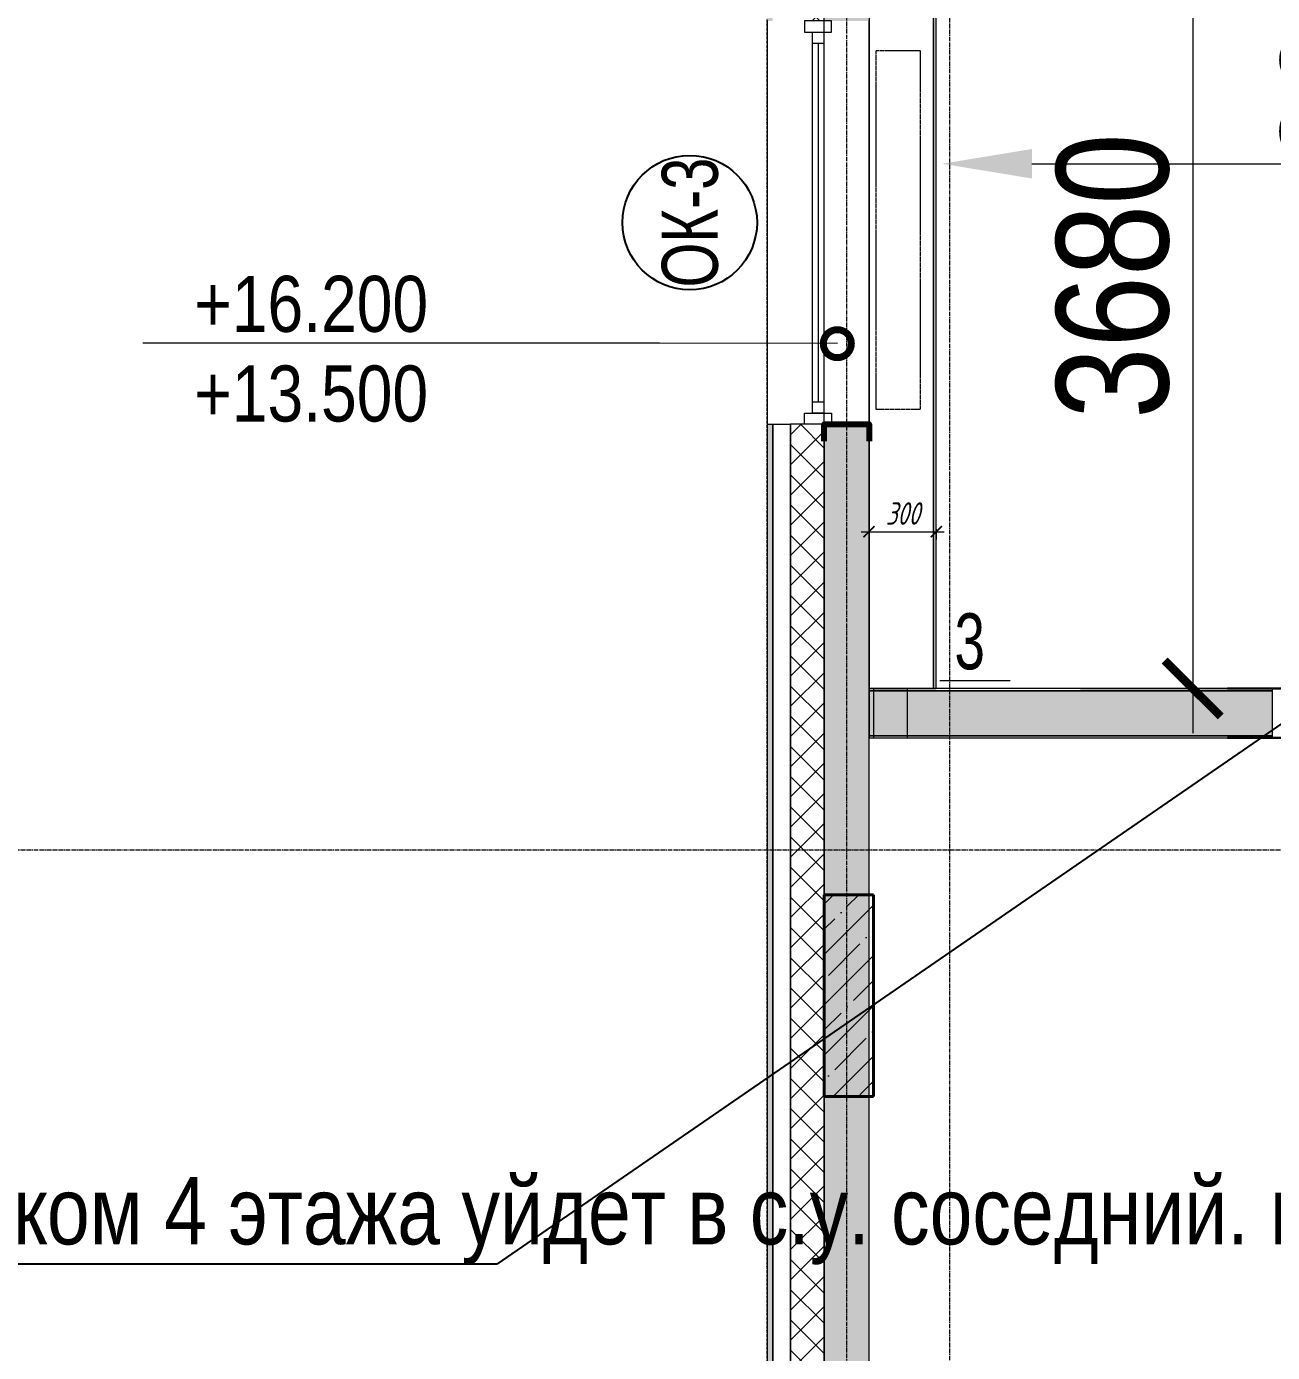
# Model space of a CAD drawing. Header units: millimetres. Extents: x -231292 to 573618, y -153144 to 564035.
# Drawn here: x 92369 to 97929, y 371759 to 377677 of the extents above; entities that cross this region are included whole.
import ezdxf
from ezdxf import colors
from ezdxf.entities.mleader import LeaderData, LeaderLine
from ezdxf.enums import TextEntityAlignment as Align
from ezdxf.math import Vec2, Vec3

# ---------------------------------------------------------------- set-up
doc = ezdxf.new("R2010")
doc.units = ezdxf.units.MM
for name, pattern in [('CENTER2', [28.575, 19.05, -3.175, 3.175, -3.175]), ('DASHED', [19.05, 12.7, -6.35]), ('HIDDEN2', [4.7625, 3.175, -1.5875])]:
    doc.linetypes.add(name, pattern=pattern)
doc.layers.get('0').update_dxf_attribs({"color": 250})
doc.layers.get('Defpoints').update_dxf_attribs({"color": 250})
for name, color, linetype, lineweight in [('A-Wall_Материал_Газоблок_Контур', 250, 'Continuous', 0), ('АР_Двери', 250, 'Continuous', 9), ('АР_Колонны', 250, 'Continuous', 35), ('АР_Окна', 250, 'Continuous', 5), ('АР_Окна марка', 250, 'Continuous', 9), ('АР_Отв. марка', 250, 'Continuous', 9), ('АР_Отопительные приборы', 250, 'HIDDEN2', 0), ('АР_Размеры обшивки', 250, 'Continuous', 5), ('АР_Стены ЖБ', 250, 'Continuous', 35), ('АР_Стены ПЕНОблок', 250, 'Continuous', 20), ('АР_Тонкая', 250, 'Continuous', 5), ('АР_Утеплитель', 250, 'Continuous', 0), ('АР_Штриховка', 250, 'Continuous', 0), ('Зашивка радиаторов тип 2 (файерборд 2 слоя_керамогранит)', 250, 'Continuous', 0), ('КМ_Фахверки', 250, 'Continuous', 80), ('Марка окна', 250, 'Continuous', 0), ('ОВ_Отопление', 250, 'Continuous', 0), ('Размеры зашивки ГКЛ', 250, 'Continuous', 0), ('РД_Воронки с кровли', 250, 'Continuous', 18), ('РД_Оси_100', 250, 'Continuous', 0)]:
    doc.layers.add(name, color=color, linetype=linetype, lineweight=lineweight)
doc.layers.add('АР_Делит', color=250, linetype='Continuous', lineweight=0, plot=False)
doc.layers.add('РД_проем_инж перемыч_подсчет', color=250, linetype='Continuous', lineweight=30, plot=False)
doc.styles.add('Arial0', font='arial.ttf')
doc.styles.add('Arial_09', font='ARIALN.TTF', dxfattribs={"width": 0.9})
doc.styles.add('Isocpeur3', font='isocpeur.ttf')
doc.styles.add('style1', font='ARIALN.TTF')
doc.styles.add('T_dim', font='romans.shx', dxfattribs={"width": 0.7, "oblique": 15})
doc.dimstyles.new('1-50', dxfattribs={"dimscale": 50, "dimtxt": 2, "dimasz": 1, "dimexe": 0.7, "dimexo": 0.6, "dimtad": 1, "dimdec": 0, "dimlfac": -1, "dimtxsty": 'T_dim', "dimblk1": 'ARCHTICK', "dimblk2": 'ARCHTICK', "dimsah": 1, "dimcen": 0, "dimdle": 0.7, "dimclrd": 256, "dimclre": 256, "dimadec": 0, "dimazin": 0, "dimtfac": 1, "dimtdec": 0, "dimtmove": 1, "dimatfit": 3, "dimfxl": 25, "dimlwd": -1, "dimlwe": -1, "dimarcsym": 2})
doc.dimstyles.new('Dim200_ареал', dxfattribs={"dimscale": 100, "dimtxt": 5, "dimasz": 2.5, "dimexe": 2, "dimexo": 2, "dimgap": 1, "dimtad": 1, "dimzin": 12, "dimdsep": 46, "dimtxsty": 'style1', "dimblk": 'ARCHTICK', "dimcen": 3, "dimdle": 2, "dimclrd": 256, "dimclre": 256, "dimaunit": 1, "dimadec": 0, "dimazin": 3, "dimtfac": 1, "dimtmove": 1, "dimatfit": 3, "dimldrblk": 'OPEN30', "dimfxl": 5, "dimfxlon": 1, "dimtolj": 1, "dimtzin": 0, "dimlwd": 9, "dimlwe": 9, "dimarcsym": 0})

# ---------------------------------------------------------------- blocks, each defined once
blk = doc.blocks.new('_DotSmall')
at = {"color": 0, "linetype": 'ByBlock', "const_width": 0.5}
blk.add_lwpolyline([(-0.0625, 0, 1), (0.0625, 0, 1)], format="xyb", close=True, dxfattribs=at)
blk = doc.blocks.new('Ф_пеноблок 200')
at = {"layer": 'КМ_Фахверки'}
blk.add_lwpolyline([(0, -75), (0, 0), (200, 0), (200, -75)], dxfattribs=at)
blk = doc.blocks.new('СОШ_2200_АР_ОСИ_М100_28.05.24')
at = {"layer": 'АР_Делит', "color": 5, "linetype": 'DASHED'}
blk.add_lwpolyline([(114955, 135155), (114955, -355), (93595.036, -355), (93595.036, 13855), (94145, 13855), (94145, 68320), (66055, 68320), (66055, 13857.73), (83455, 13857.73), (83455, -355), (45245, -355), (45245, 13145), (44695, 13145), (44695, 26755), (45245, 26755), (45245, 68320), (20455, 68320), (20455, 26755), (27955, 26755), (27955, 13145), (-355, 13145), (-355, 100855), (37145, 100855), (37145, 129155)], dxfattribs=at)
at = {"layer": 'РД_Оси_100', "linetype": 'CENTER2'}
blk.add_line((33000, 7800), (85055, 7800), dxfattribs=at)
for points in [[(45530, 139938.679), (45600, 139538.679), (45600, -6163.457)], [(46060, -6163.105), (46060, 139538.679), (46130, 139938.679)]]:
    blk.add_lwpolyline(points, dxfattribs=at)
blk = doc.blocks.new('_ArchTick')
at = {"color": 0, "linetype": 'ByBlock', "const_width": 0.15}
blk.add_lwpolyline([(-0.5, -0.5), (0.5, 0.5)], dxfattribs=at)
blk = doc.blocks.new('*D935')
at = {"layer": 'Defpoints', "color": 0, "transparency": 16777216}
for p in [(96128.8, 375464.2), (96428.8, 375464.2), (96428.8, 375422.3)]:
    blk.add_point(p, dxfattribs=at)
at = {"layer": 'АР_Делит', "color": 0, "transparency": 16777216}
for p, q in [((96093.8, 375422.3), (96463.8, 375422.3)), ((96128.8, 375434.2), (96128.8, 375387.3)), ((96428.8, 375434.2), (96428.8, 375387.3))]:
    blk.add_line(p, q, dxfattribs=at)
at = {"layer": 'АР_Делит', "color": 0, "transparency": 16777216, "xscale": 50, "yscale": 50, "zscale": 50, "rotation": 180}
blk.add_blockref('_ArchTick', (96128.8, 375422.3), dxfattribs=at)
at = {"layer": 'АР_Делит', "color": 0, "transparency": 16777216, "xscale": 50, "yscale": 50, "zscale": 50}
blk.add_blockref('_ArchTick', (96428.8, 375422.3), dxfattribs=at)
at = {"layer": 'АР_Делит', "color": 0, "transparency": 16777216, "insert": (96278.8, 375503.5), "char_height": 100, "attachment_point": 5, "style": 'T_dim'}
blk.add_mtext('300', dxfattribs=at)
blk = doc.blocks.new('Bottom_R_1600')
at = {"layer": 'АР_Отопительные приборы'}
blk.add_lwpolyline([(-800, -100), (800, -100), (800, 100), (-800, 100)], close=True, dxfattribs=at)
blk = doc.blocks.new('*D863')
at = {"layer": 'Defpoints', "color": 0, "transparency": 16777216}
for p in [(96428.8, 378403.1), (96428.8, 374722.8), (97572.8, 374722.8)]:
    blk.add_point(p, dxfattribs=at)
at = {"layer": 'АР_Размеры обшивки', "lineweight": 9, "transparency": 16777216}
for p, q in [((97572.8, 378603.1), (97572.8, 374522.8)), ((97072.8, 378403.1), (97772.8, 378403.1)), ((97072.8, 374722.8), (97772.8, 374722.8))]:
    blk.add_line(p, q, dxfattribs=at)
at = {"layer": 'АР_Размеры обшивки', "lineweight": 9, "transparency": 16777216, "xscale": 250, "yscale": 250, "zscale": 250}
for p, rotation in [((97572.8, 378403.1), 90), ((97572.8, 374722.8), 270)]:
    blk.add_blockref('_ArchTick', p, dxfattribs=dict(at, rotation=rotation))
at = {"layer": 'АР_Размеры обшивки', "color": 0, "transparency": 16777216, "insert": (97217.5, 376562.9), "char_height": 500, "attachment_point": 5, "rotation": 90, "style": 'style1'}
blk.add_mtext('\\A1;3680', dxfattribs=at)
blk = doc.blocks.new('_Open30')
at = {"color": 0, "linetype": 'ByBlock', "lineweight": -2}
for p, q in [((-1, 0.268), (0, 0)), ((0, 0), (-1, -0.268)), ((0, 0), (-1, 0))]:
    blk.add_line(p, q, dxfattribs=at)
blk = doc.blocks.new('*D769')
at = {"layer": 'Defpoints', "color": 0, "transparency": 16777216}
for p in [(97328.8, 378903.1), (98574.8, 378903.1), (97328.8, 378603.1)]:
    blk.add_point(p, dxfattribs=at)
at = {"layer": 'АР_Размеры обшивки', "lineweight": 9, "transparency": 16777216}
for p, q in [((98574.8, 378403.1), (98574.8, 379103.1)), ((98074.8, 378903.1), (98774.8, 378903.1)), ((98074.8, 378603.1), (98774.8, 378603.1)), ((98574.8, 376975.6), (98574.8, 378603.1))]:
    blk.add_line(p, q, dxfattribs=at)
at = {"layer": 'АР_Размеры обшивки', "lineweight": 9, "transparency": 16777216, "xscale": 250, "yscale": 250, "zscale": 250}
for p, rotation in [((98574.8, 378903.1), 90), ((98574.8, 378603.1), 270)]:
    blk.add_blockref('_ArchTick', p, dxfattribs=dict(at, rotation=rotation))
at = {"layer": 'АР_Размеры обшивки', "color": 0, "transparency": 16777216, "insert": (98219.5, 377527.7), "char_height": 500, "attachment_point": 5, "rotation": 90, "style": 'style1'}
blk.add_mtext('\\A1;300', dxfattribs=at)
blk = doc.blocks.new('MOK-МаркаПроема инж.')
blk.add_line((-1.328, -1.754), (1.802, -1.754))
at = {"color": 0, "style": 'Arial0', "width": 0.7}
blk.add_attdef('АР-ПРОЕМ:Коробка', text='', height=2.5, dxfattribs=at).set_placement((0, 0), align=Align.MIDDLE)
blk = doc.blocks.new('МОК-Наименование')
at = {"layer": 'Defpoints'}
blk.add_circle((0, 0), 3, dxfattribs=at)
at = {"color": 0, "linetype": 'ByBlock', "lineweight": -2, "style": 'Isocpeur3', "width": 0.8, "flags": 4}
blk.add_attdef('АР-ОКНО:НАИМЕНОВАНИЕ', text='', height=2.5, dxfattribs=at).set_placement((0, 0), align=Align.MIDDLE)

msp = doc.modelspace()

# ---------------------------------------------------------------- hatches: boundary and pattern name
at = {"layer": 'АР_Штриховка', "linetype": 'Continuous', "lineweight": 0}
h = msp.add_hatch(dxfattribs=at)
h.set_pattern_fill('AR-CONC', color=256, angle=45, style=0)
h.set_pattern_definition([(95, (50428.77, 366201.75), (140.09465, 117.5534), [19.05, -209.55]), (40, (50428.77, 366201.75), (-160.01845, 110.1767), [15.24, -167.6406]), (145.45144, (50440.44, 366211.55), (-19.9238, 227.7301), [16.19, -178.09024]), (91.1842, (50392.85, 366237.67), (221.4102, 161.9534), [28.575, -314.325]), (141.63556, (50411.3, 366251.17), (-7.0866, 342.8268), [24.285, -267.1356]), (36.18415, (50392.85, 366237.67), (-7.0866, 342.8268), [22.86, -251.4597]), (66, (50419.79, 366246.65), (179.52, 34.89515), [19.05, -209.55]), (11, (50419.79, 366246.65), (-86.5399, 173.9412), [15.24, -167.64]), (116.45145, (50434.75, 366249.56), (92.98005, 208.83634), [16.19, -178.08994]), (82.5, (50428.77, 366201.75), (-57.60547, 61.97341), [0, -165.608, 0, -170.18, 0, -168.275]), (52.5, (50428.77, 366201.75), (-23.58973, 118.087), [0, -97.028, 0, -161.798, 0, -64.135]), (12.5, (50388.716, 366161.7), (99.92786, 91.826196), [0, -63.5, 0, -198.12, 0, -262.89]), (2.5, (50370.76, 366143.74), (86.7639, 122.7224), [0, -82.55, 0, -131.572, 0, -186.69])])
h.paths.add_polyline_path([(103728.768, 374511.752), (103778.768, 374648.419), (103728.768, 374711.752), (99028.771, 374711.752), (99028.771, 374511.752)], flags=0)
h.paths.add_polyline_path([(97928.768, 374511.752), (97928.768, 374711.752), (96128.767, 374711.752), (96128.767, 374511.752)], flags=0)
at = {"layer": 'АР_Штриховка', "linetype": 'Continuous', "lineweight": 5}
h = msp.add_hatch(dxfattribs=at)
h.set_pattern_fill('ANSI35', color=256, scale=25, style=0)
h.set_pattern_definition([(45, (50428.77, 366201.75), (-112.2532, 112.2532), []), (45, (50541.02, 366201.75), (-112.2532, 112.2532), [198.4375, -39.6875, 0, -39.6875])])
h.paths.add_polyline_path([(95928.768, 372901.753), (96148.768, 372901.753), (96148.768, 373801.753), (95928.768, 373801.753)], flags=0)
at = {"layer": 'ОВ_Отопление', "linetype": 'Continuous', "lineweight": 5}
for points in [[(96298.767, 374721.752), (96148.767, 374721.752), (96223.767, 374611.752)], [(96148.767, 374721.752), (96148.767, 374501.752), (96223.767, 374611.752)]]:
    msp.add_hatch(color=256, dxfattribs=at).paths.add_polyline_path(points, flags=0)

# ---------------------------------------------------------------- linework, layer by layer
at = {"layer": 'A-Wall_Материал_Газоблок_Контур', "linetype": 'Continuous', "lineweight": 0}
msp.add_line((96128.768, 375901.753), (96128.768, 377701.753), dxfattribs=at)
at = {"layer": 'АР_Двери', "linetype": 'Continuous', "lineweight": 9}
msp.add_lwpolyline([(97978.768, 374501.752), (97928.768, 374501.752), (97928.768, 374721.752), (97978.768, 374721.752)], close=True, dxfattribs=at)
at = {"layer": 'АР_Колонны', "linetype": 'HIDDEN2', "lineweight": 25}
for p, q in [((95928.768, 373801.753), (96148.768, 373801.753)), ((95928.768, 372901.753), (95928.768, 373801.753)), ((96148.768, 373801.753), (96148.768, 372901.753)), ((96148.768, 372901.753), (95928.768, 372901.753))]:
    msp.add_line(p, q, dxfattribs=at)
at = {"layer": 'АР_Колонны', "linetype": 'Continuous', "lineweight": 35}
for p, q in [((96148.768, 373801.753), (95928.768, 373801.753)), ((95928.768, 373801.753), (95928.768, 372901.753)), ((96148.768, 372901.753), (96148.768, 373801.753)), ((95928.768, 372901.753), (96148.768, 372901.753))]:
    msp.add_line(p, q, dxfattribs=at)
at = {"layer": 'АР_Окна', "linetype": 'Continuous', "lineweight": 5}
for p, q in [((96128.768, 377701.753), (96128.768, 375901.753)), ((95876.268, 377601.753), (95926.268, 377601.753))]:
    msp.add_line(p, q, dxfattribs=at)
msp.add_lwpolyline([(95961.268, 377651.753), (95961.268, 377701.753), (95841.268, 377701.753), (95841.268, 377651.753)], close=True, dxfattribs=at)
at = {"layer": 'АР_Стены ЖБ', "linetype": 'Continuous', "lineweight": 40}
for p, q in [((96148.768, 373801.753), (95928.768, 373801.753)), ((95928.768, 373801.753), (95928.768, 372901.753)), ((96148.768, 372901.753), (96148.768, 373801.753)), ((95928.768, 372901.753), (96148.768, 372901.753))]:
    msp.add_line(p, q, dxfattribs=at)
at = {"layer": 'АР_Стены ПЕНОблок', "linetype": 'Continuous', "lineweight": 20}
for p, q in [((96128.768, 366301.753), (96128.768, 375901.753)), ((97928.768, 374711.752), (96128.767, 374711.752)), ((96128.767, 374711.752), (96128.767, 374511.752)), ((97928.768, 374511.752), (97928.768, 374711.752)), ((96128.767, 374511.752), (97928.768, 374511.752))]:
    msp.add_line(p, q, dxfattribs=at)
at = {"layer": 'АР_Тонкая', "linetype": 'Continuous', "lineweight": 0}
for p, q in [((97928.768, 374721.752), (96128.767, 374721.752)), ((96128.767, 374721.752), (96128.767, 374711.752)), ((96128.767, 374711.752), (97928.768, 374711.752)), ((97928.768, 374711.752), (97928.768, 374721.752)), ((97928.768, 374511.752), (96128.767, 374511.752)), ((96128.767, 374511.752), (96128.767, 374501.752)), ((96128.767, 374501.752), (97928.768, 374501.752)), ((97928.768, 374501.752), (97928.768, 374511.752))]:
    msp.add_line(p, q, dxfattribs=at)
at = {"layer": 'Зашивка радиаторов тип 2 (файерборд 2 слоя_керамогранит)', "linetype": 'Continuous', "lineweight": 0}
for p, q in [((96128.772, 378403.125), (96128.768, 374721.752)), ((96416.268, 374721.752), (96416.272, 378403.124)), ((96416.272, 378403.124), (96416.268, 374721.752)), ((96428.768, 374721.752), (96428.772, 378403.124)), ((96128.768, 374721.752), (96428.768, 374721.752))]:
    msp.add_line(p, q, dxfattribs=at)
at = {"layer": 'ОВ_Отопление', "linetype": 'Continuous', "lineweight": 9}
for p, q in [((96148.767, 374721.752), (96298.767, 374721.752)), ((96148.767, 374721.752), (96148.767, 374501.752)), ((96298.767, 374721.752), (96298.767, 374501.752)), ((96148.767, 374501.752), (96298.767, 374501.752))]:
    msp.add_line(p, q, dxfattribs=at)
at = {"layer": 'РД_проем_инж перемыч_подсчет', "linetype": 'Continuous', "lineweight": 30}
for p, q in [((99228.771, 374721.752), (97728.771, 374721.752)), ((99228.771, 374501.752), (97728.771, 374501.752))]:
    msp.add_line(p, q, dxfattribs=at)

# ---------------------------------------------------------------- block references
at = {"layer": 'АР_Отв. марка', "linetype": 'Continuous', "lineweight": 9, "xscale": 100, "yscale": 100, "zscale": 100}
msp.add_blockref('MOK-МаркаПроема инж.', (96577.967, 374933.191), dxfattribs=at).add_auto_attribs({'АР-ПРОЕМ:Коробка': '3'})
at = {"layer": 'АР_Отопительные приборы', "rotation": 270}
msp.add_blockref('Bottom_R_1600', (96258.768, 376768.664), dxfattribs=at)

# ---------------------------------------------------------------- dimensions: what is measured, and where the dimension line sits
at = {"layer": 'АР_Делит'}
dim = msp.add_linear_dim(base=(96428.768, 375422.268), p1=(96128.768, 375464.167), p2=(96428.768, 375464.167), dimstyle='1-50', override={"dimclrd": 0, "dimclre": 0}, dxfattribs=at)
dim.commit()
dim.dimension.update_dxf_attribs({"geometry": '*D935', "text_midpoint": (96278.768, 375503.518)})
at = {"layer": 'АР_Размеры обшивки'}
dim = msp.add_linear_dim(base=(98574.768, 378903.124), p1=(97328.771, 378603.125), p2=(97328.771, 378903.124), angle=90, dimstyle='Dim200_ареал', override={"dimdec": 0}, dxfattribs=at)
dim.commit()
dim.dimension.update_dxf_attribs({"geometry": '*D769', "text_midpoint": (98826.768, 377527.7), "dimtype": 160})
dim = msp.add_linear_dim(base=(97572.768, 374722.752), p1=(96428.772, 378403.125), p2=(96428.768, 374722.752), angle=90, dimstyle='Dim200_ареал', override={"dimdec": 0}, dxfattribs=at)
dim.commit()
dim.dimension.update_dxf_attribs({"geometry": '*D863', "text_midpoint": (97217.481, 376562.938)})

# ---------------------------------------------------------------- leaders
at = {"layer": 'Размеры зашивки ГКЛ'}
ml = msp.add_multileader_mtext('Standard', dxfattribs=at)
ml.set_content('\\pxsm1;Тип 2 ', color=(0, 0, 138), style='style1')
ml.set_leader_properties(color=256, linetype='ByLayer', lineweight=9)
ml.build(insert=Vec2(0, 0))
ml.multileader.update_dxf_attribs({"has_dogleg": 0, "text_left_attachment_type": 6, "text_right_attachment_type": 6, "text_bottom_attachment_type": 10, "dogleg_length": 25, "arrow_head_size": 400})
ctx = ml.context
ctx.base_point, ctx.char_height, ctx.arrow_head_size, ctx.landing_gap_size, ctx.plane_origin = Vec3(98597.434, 377064.319), 400, 400, 50, Vec3(91798.819, 384034.883)
ctx.left_attachment, ctx.right_attachment, ctx.top_attachment = 6, 6, 10
notes = []
notes.append((ctx, [(0, (1, 1, 0), (98572.434, 377064.319), (1, 0), 25, [(1, [(96455.044, 377064.319)], 0, [])])]))
ctx.mtext.insert, ctx.mtext.width, ctx.mtext.defined_height, ctx.mtext.line_spacing_factor, ctx.mtext.flow_direction = Vec3(98647.434, 377544.319), 1668.44707, 600, 0.3, 5
at = {"layer": 'РД_Воронки с кровли', "lineweight": 70}
ml = msp.add_multileader_mtext('Standard', dxfattribs=at)
ml.set_content('ВК_Под потолком 4 этажа уйдет в с.у. соседний. ниже опускать не надо.', color=256, style='style1')
ml.set_leader_properties(color=256)
ml.build(insert=Vec2(0, 0))
ml.multileader.update_dxf_attribs({"has_dogleg": 0, "text_left_attachment_type": 6, "text_right_attachment_type": 6, "arrow_head_size": 500, "scale": 100})
ctx = ml.context
ctx.base_point, ctx.scale, ctx.char_height, ctx.arrow_head_size, ctx.landing_gap_size, ctx.plane_origin, ctx.plane_x_axis, ctx.plane_y_axis = Vec3(89976.721, 372153.495), 100, 300, 500, 50, Vec3(64943.192, 362296.395), Vec3(1, 0.00000001), Vec3(-0.00000001, 1)
ctx.left_attachment, ctx.right_attachment = 6, 6
notes.append((ctx, [(0, (1, 1, 0), (94475.649, 372153.495), (-1, -0.00000001), 8, [(1, [(102928.768, 377981.754)], 0, [])])]))
ctx.mtext.insert, ctx.mtext.text_direction, ctx.mtext.rotation, ctx.mtext.width, ctx.mtext.defined_height, ctx.mtext.flow_direction = Vec3(90028.768, 372541.694), Vec3(1, 0.00000001), 0.00000001, 4538.94863, 395.157, 5
for ctx, leaders in notes:
    for number, flags, end, landing, length, lines in leaders:
        leader = LeaderData()
        leader.index, (leader.has_last_leader_line, leader.has_dogleg_vector, leader.attachment_direction) = number, flags
        leader.last_leader_point, leader.dogleg_vector, leader.dogleg_length = Vec3(end), Vec3(landing), length
        for number, points, colour, breaks in lines:
            line = LeaderLine()
            line.index, line.vertices, line.color, line.breaks = number, Vec3.list(points), colors.encode_raw_color(colour), breaks
            leader.lines.append(line)
        ctx.leaders.append(leader)

# ---------------------------------------------------------------- next in the draw order: leaders
at = {"layer": 'Марка окна', "lineweight": 0, "ltscale": 20}
ml = msp.add_multileader_mtext('Standard', dxfattribs=at)
ml.set_content('+16.200\\P+13.500', color=256, style='style1')
ml.set_leader_properties(color=256, linetype='ByLayer', lineweight=-1)
ml.set_arrow_properties(name='DOTSMALL')
ml.build(insert=Vec2(0, 0))
ml.multileader.update_dxf_attribs({"text_left_attachment_type": 6, "text_right_attachment_type": 6, "dogleg_length": 200, "arrow_head_size": 250})
ctx = ml.context
ctx.base_point, ctx.char_height, ctx.arrow_head_size, ctx.landing_gap_size, ctx.plane_origin = Vec3(93117.986, 376264.078), 250, 250, 0, Vec3(93512.962, 375579.551)
ctx.left_attachment, ctx.right_attachment = 6, 6
notes = []
notes.append((ctx, [(0, (1, 1, 0), (95193.062, 376264.078), (-1, 0), 1061.605, [(0, [(95987.176, 376261.408)], 0, [])])]))
ctx.mtext.insert, ctx.mtext.line_spacing_factor, ctx.mtext.flow_direction = Vec3(93117.986, 376564.078), 0.96, 5
ctx.mtext.has_bg_fill, ctx.mtext.bg_color, ctx.mtext.bg_scale_factor, ctx.mtext.bg_transparency, ctx.mtext.use_window_bg_color = 1, -1027028792, 1.5, 0, 1
for ctx, leaders in notes:
    for number, flags, end, landing, length, lines in leaders:
        leader = LeaderData()
        leader.index, (leader.has_last_leader_line, leader.has_dogleg_vector, leader.attachment_direction) = number, flags
        leader.last_leader_point, leader.dogleg_vector, leader.dogleg_length = Vec3(end), Vec3(landing), length
        for number, points, colour, breaks in lines:
            line = LeaderLine()
            line.index, line.vertices, line.color, line.breaks = number, Vec3.list(points), colors.encode_raw_color(colour), breaks
            leader.lines.append(line)
        ctx.leaders.append(leader)

# ---------------------------------------------------------------- next in the draw order: hatches: boundary and pattern name
at = {"layer": 'АР_Штриховка', "linetype": 'Continuous', "lineweight": 0}
h = msp.add_hatch(dxfattribs=at)
h.set_pattern_fill('_U', color=256, style=0, pattern_type=0)
h.set_pattern_definition([(360, (50428.7677, 366201.7525), (-1e-16, 1), [])])
h.paths.add_polyline_path([(95673.768, 365846.753), (95698.768, 365871.753), (95698.768, 375901.753), (95673.768, 375901.753)], flags=0)
h.paths.add_polyline_path([(95673.768, 377701.753), (95698.768, 377701.753), (95698.768, 388101.752), (95673.768, 388101.752)], flags=0)
h.paths.add_polyline_path([(95673.768, 391401.752), (95698.768, 391401.752), (95698.768, 393201.753), (95673.768, 393201.753)], flags=0)
h.paths.add_polyline_path([(95673.768, 394401.753), (95698.768, 394401.753), (95698.768, 395301.753), (95673.768, 395301.753)], flags=0)
h.paths.add_polyline_path([(95673.768, 398601.753), (95698.768, 398601.753), (95698.768, 399501.753), (95673.768, 399501.753)], flags=0)
h.paths.add_polyline_path([(95673.768, 400701.753), (95698.768, 400701.753), (95698.768, 401601.753), (95673.768, 401601.753)], flags=0)
h.paths.add_polyline_path([(95673.768, 402801.753), (95698.768, 402801.753), (95698.768, 404001.753), (95673.768, 404001.753)], flags=0)
h.paths.add_polyline_path([(95673.768, 407301.753), (95698.768, 407301.753), (95698.768, 408201.753), (95673.768, 408201.753)], flags=0)
h.paths.add_polyline_path([(95673.768, 409401.753), (95698.768, 409401.753), (95698.768, 410301.753), (95673.768, 410301.753)], flags=0)
h.paths.add_polyline_path([(95673.768, 411501.753), (95698.768, 411501.753), (95698.768, 412701.753), (95673.768, 412701.753)], flags=0)
h.paths.add_polyline_path([(95673.768, 416001.753), (95698.768, 416001.753), (95698.768, 416901.753), (95673.768, 416901.753)], flags=0)
h.paths.add_polyline_path([(95673.768, 418101.753), (95698.768, 418101.753), (95698.768, 419001.753), (95673.768, 419001.753)], flags=0)
h.paths.add_polyline_path([(95673.768, 420201.753), (95698.768, 420201.753), (95698.768, 421001.753), (95673.768, 421001.753)], flags=0)
h = msp.add_hatch(dxfattribs=at)
h.set_pattern_fill('ANSI37', color=256, scale=30, style=0)
h.set_pattern_definition([(45, (50428.77, 366201.75), (-67.35192, 67.35192), []), (135, (50428.77, 366201.75), (-67.35192, -67.35192), [])])
h.paths.add_polyline_path([(95778.768, 365951.753), (95928.768, 366101.753), (95928.768, 375901.753), (95778.768, 375901.753)], flags=0)
h.paths.add_polyline_path([(95778.768, 377701.753), (95928.768, 377701.753), (95928.768, 388101.752), (95778.768, 388101.752)], flags=0)
h.paths.add_polyline_path([(95778.768, 391401.752), (95928.768, 391401.752), (95928.768, 393201.753), (95778.768, 393201.753)], flags=0)
h.paths.add_polyline_path([(95778.768, 394401.753), (95928.768, 394401.753), (95928.768, 395301.753), (95778.768, 395301.753)], flags=0)
h.paths.add_polyline_path([(95778.768, 398601.753), (95928.768, 398601.753), (95928.768, 399501.753), (95778.768, 399501.753)], flags=0)
h.paths.add_polyline_path([(95778.768, 400701.753), (95928.768, 400701.753), (95928.768, 401601.753), (95778.768, 401601.753)], flags=0)
h.paths.add_polyline_path([(95778.768, 402801.753), (95928.768, 402801.753), (95928.768, 404001.753), (95778.768, 404001.753)], flags=0)
h.paths.add_polyline_path([(95778.768, 407301.753), (95928.768, 407301.753), (95928.768, 408201.753), (95778.768, 408201.753)], flags=0)
h.paths.add_polyline_path([(95778.768, 409401.753), (95928.768, 409401.753), (95928.768, 410301.753), (95778.768, 410301.753)], flags=0)
h.paths.add_polyline_path([(95778.768, 411501.753), (95928.768, 411501.753), (95928.768, 412701.753), (95778.768, 412701.753)], flags=0)
h.paths.add_polyline_path([(95778.768, 416001.753), (95928.768, 416001.753), (95928.768, 416901.753), (95778.768, 416901.753)], flags=0)
h.paths.add_polyline_path([(95778.768, 418101.753), (95928.768, 418101.753), (95928.768, 419001.753), (95778.768, 419001.753)], flags=0)
h.paths.add_polyline_path([(95778.768, 420201.753), (95928.768, 420201.753), (95928.768, 421001.753), (95778.768, 421001.753)], flags=0)
h = msp.add_hatch(dxfattribs=at)
h.set_pattern_fill('AR-CONC', color=256, style=0)
h.set_pattern_definition([(50, (50428.77, 366201.75), (182.18467, -15.9391), [19.05, -209.55]), (355, (50428.77, 366201.75), (-35.2434, 191.05685), [15.24, -167.6406]), (100.45144, (50443.95, 366200.42), (146.94125, 175.11775), [16.19, -178.09024]), (46.1842, (50428.77, 366252.55), (271.07904, -42.0423), [28.575, -314.325]), (96.63556, (50451.36, 366249.05), (237.4041, 247.4261), [24.285, -267.1356]), (351.18415, (50428.77, 366252.55), (237.4041, 247.4261), [22.86, -251.4597]), (21, (50454.17, 366239.85), (151.6144, -102.2652), [19.05, -209.55]), (326, (50454.17, 366239.85), (61.80203, 184.18797), [15.24, -167.64]), (71.45144, (50466.8, 366231.33), (213.4164, 81.92277), [16.19, -178.08994]), (37.5, (50428.77, 366201.75), (3.088603, 84.55504), [0, -165.608, 0, -170.18, 0, -168.275]), (7.5, (50428.77, 366201.75), (66.81966, 100.18057), [0, -97.028, 0, -161.798, 0, -64.135]), (327.5, (50372.126, 366201.75), (135.590595, -5.728744), [0, -63.5, 0, -198.12, 0, -262.89]), (317.5, (50346.73, 366201.75), (148.12918, 25.4265), [0, -82.55, 0, -131.572, 0, -186.69])])
h.paths.add_polyline_path([(95928.768, 366101.753), (96128.768, 366301.753), (96128.768, 375901.753), (95928.768, 375901.753)], flags=0)
h.paths.add_polyline_path([(95928.768, 377701.753), (96128.768, 377701.753), (96128.768, 388101.752), (95928.768, 388101.752)], flags=0)
h.paths.add_polyline_path([(95928.768, 391401.752), (96128.768, 391401.752), (96128.768, 393201.753), (95928.768, 393201.753)], flags=0)
h.paths.add_polyline_path([(95928.768, 394401.753), (96128.768, 394401.753), (96128.768, 395301.753), (95928.768, 395301.753)], flags=0)
h.paths.add_polyline_path([(95928.768, 398601.753), (96128.768, 398601.753), (96128.768, 399501.753), (95928.768, 399501.753)], flags=0)
h.paths.add_polyline_path([(95928.768, 400701.753), (96128.768, 400701.753), (96128.768, 401601.753), (95928.768, 401601.753)], flags=0)
h.paths.add_polyline_path([(95928.768, 402801.753), (96128.768, 402801.753), (96128.768, 404001.753), (95928.768, 404001.753)], flags=0)
h.paths.add_polyline_path([(95928.768, 407301.753), (96128.768, 407301.753), (96128.768, 408201.753), (95928.768, 408201.753)], flags=0)
h.paths.add_polyline_path([(95928.768, 409401.753), (96128.768, 409401.753), (96128.768, 410301.753), (95928.768, 410301.753)], flags=0)
h.paths.add_polyline_path([(95928.768, 411501.753), (96128.768, 411501.753), (96128.768, 412701.753), (95928.768, 412701.753)], flags=0)
h.paths.add_polyline_path([(95928.768, 416001.753), (96128.768, 416001.753), (96128.768, 416901.753), (95928.768, 416901.753)], flags=0)
h.paths.add_polyline_path([(95928.768, 418101.753), (96128.768, 418101.753), (96128.768, 419001.753), (95928.768, 419001.753)], flags=0)
h.paths.add_polyline_path([(95928.768, 420201.753), (96128.768, 420201.753), (96128.768, 421001.753), (95928.768, 421001.753)], flags=0)

# ---------------------------------------------------------------- next in the draw order: linework, layer by layer
at = {"layer": 'A-Wall_Материал_Газоблок_Контур', "linetype": 'Continuous', "lineweight": 0}
msp.add_line((95673.768, 377701.753), (95673.768, 375901.753), dxfattribs=at)
at = {"layer": 'АР_Окна', "linetype": 'Continuous', "lineweight": 5}
for p, q in [((95673.768, 377701.753), (95673.768, 375901.753)), ((95901.268, 377601.753), (95901.268, 376001.753)), ((95876.268, 376001.753), (95926.268, 376001.753))]:
    msp.add_line(p, q, dxfattribs=at)
for points in [[(95876.268, 377651.753), (95926.268, 377651.753), (95926.268, 375951.753), (95876.268, 375951.753)], [(95961.268, 375951.753), (95961.268, 375901.753), (95841.268, 375901.753), (95841.268, 375951.753)]]:
    msp.add_lwpolyline(points, close=True, dxfattribs=at)
at = {"layer": 'АР_Стены ПЕНОблок', "linetype": 'Continuous', "lineweight": 20}
for p, q in [((96128.768, 375901.753), (95928.768, 375901.753)), ((95928.768, 375901.753), (95928.768, 366101.753))]:
    msp.add_line(p, q, dxfattribs=at)
at = {"layer": 'АР_Тонкая', "linetype": 'Continuous', "lineweight": 5}
for p, q in [((95673.768, 375901.753), (95778.768, 375901.753)), ((95673.768, 375901.753), (95673.768, 365846.753)), ((95698.768, 375901.753), (95698.768, 365871.753)), ((95698.768, 365871.753), (95698.768, 375901.753)), ((95778.768, 365951.753), (95778.768, 375901.753))]:
    msp.add_line(p, q, dxfattribs=at)
at = {"layer": 'АР_Утеплитель', "linetype": 'Continuous', "lineweight": 0}
for p, q in [((95928.768, 375901.753), (95778.768, 375901.753)), ((95778.768, 375901.753), (95778.768, 365951.753)), ((95928.768, 366101.753), (95928.768, 375901.753))]:
    msp.add_line(p, q, dxfattribs=at)
at = {"layer": 'КМ_Фахверки', "lineweight": 5}
msp.add_lwpolyline([(96278.918, 457251.752), (165128.768, 457251.753), (165128.768, 366101.753), (95928.768, 366101.753), (95928.768, 434726.753), (96278.918, 434726.753), (96278.918, 457251.752)], dxfattribs=at)

# ---------------------------------------------------------------- next in the draw order: block references
at = {"layer": 'АР_Окна марка', "linetype": 'Continuous', "lineweight": 9}
ref = msp.add_blockref('МОК-Наименование', (95328.768, 376801.753, -900), dxfattribs=dict(at, xscale=100, yscale=100, zscale=100, rotation=90))
ref.add_attrib('АР-ОКНО:НАИМЕНОВАНИЕ', 'ОК-3', dxfattribs={"layer": '0', "color": 0, "linetype": 'ByBlock', "lineweight": -2, "height": 250, "rotation": 90, "style": 'Arial_09', "width": 0.9}).set_placement((95328.768, 376801.753, -900), align=Align.MIDDLE)
at = {"layer": 'КМ_Фахверки'}
msp.add_blockref('Ф_пеноблок 200', (95928.768, 375901.753), dxfattribs=at)
at = {"layer": 'РД_Оси_100'}
msp.add_blockref('СОШ_2200_АР_ОСИ_М100_28.05.24', (50428.768, 366201.753), dxfattribs=at)

doc.saveas('drawing.dxf')
